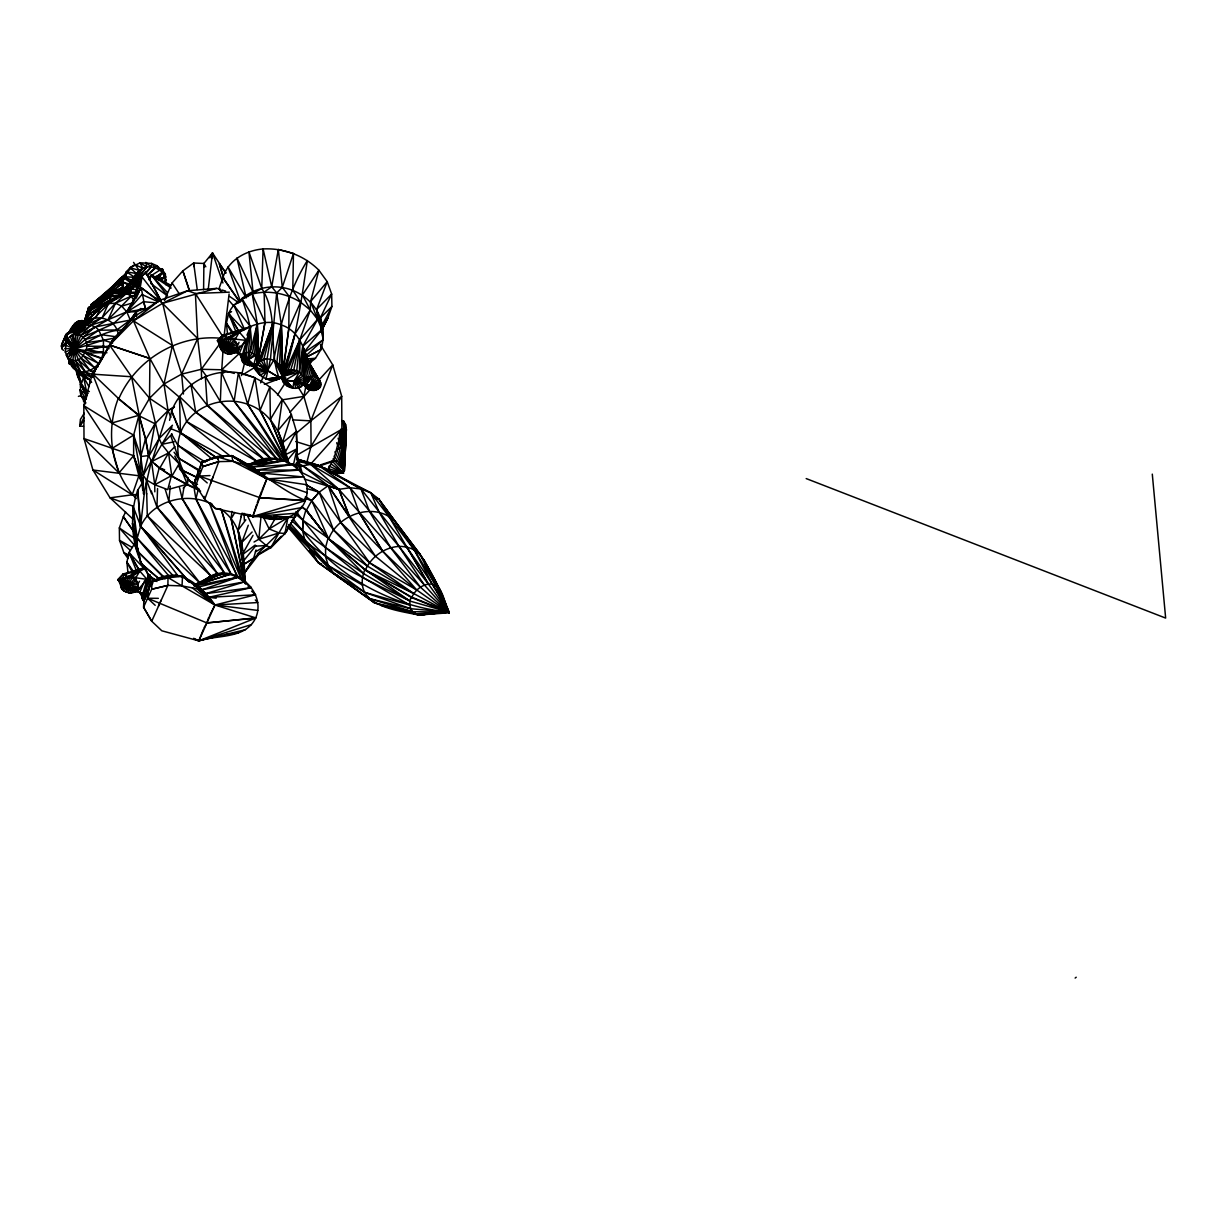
<?xml version="1.0" encoding="UTF-8"?>
<svg xmlns="http://www.w3.org/2000/svg" width="1227" height="1227" viewBox="0 0 1227 1227"><rect width="100%" height="100%" fill="white"/><g stroke="black" fill="none" stroke-linecap="round" stroke-linejoin="round"><path stroke-width="1.5" d="M338.437 547.257L365.324 570.172L411.658 597.61L449.22 612.779L418.821 614.988C394.956 610.172 350.937 605.156 364.879 569.497L328.1 538.116L302.916 520.202L325.692 547.656L302.594 530.678L291.443 520.432M136.473 316.658L136.519 311.612L140.875 308.452M345.17 448.607L344.496 457.916L345.447 424.343L343.453 420.738L344.296 470.938L332.916 459.005M170.921 417.287L168.053 410.631L149.541 398.269L131.58 376.75L92.792 374.174L109.586 345.048L133.436 320.845L149.909 358.514L149.525 398.284L159.142 438.499L161.765 444.343L168.574 452.962L179.096 463.775L187.455 484.88L200.63 491.137M150.783 585.57L150.875 576.506M203.59 289.817L203.897 263.483L212.501 252.931L225.906 273.13M257.762 357.701L257.486 364.434L251.842 366.106L245.277 364.189C256.949 343.989 248.974 318.913 241.934 298.514C279.863 268.13 335.293 301.443 320.937 349.588L306.796 356.919L320.86 349.741L315.492 358.238L308.713 363.805M319.526 388.223L309.02 385.079L307.532 388.606L304.219 383.223L304.863 386.076L309.02 385.079L320.492 386.689C312.149 398.269 291.106 378.56 320.569 386.566C322.272 381.52 317.287 376.996 312.64 376.229L304.281 383.146L285.446 380.079L304.219 383.223C299.955 391.29 287.317 388.959 283.146 381.919L281.336 324.971L276.673 292.931L271.719 286.75L263.084 248.943C245.722 250.446 228.023 260.293 222.854 277.854L239.694 302.057M283.146 381.919L282.133 379.526C295.784 341.52 301.305 300.538 307.348 260.553C288.498 290.891 280.063 325.247 273.836 360.063L282.609 376.689L292.793 388.146L294.066 381.122L299.48 371.965L299.879 339.726L310.293 310.048L310.6 301.551L318.882 270.201C304.327 255.538 283.682 247.839 263.084 248.943L261.75 288.406C279.373 315.554 267.9 348.713 278.989 377.441L299.48 371.965L304.526 378.407L304.909 386.014L312.64 376.229C306.075 357.67 303.314 332.026 281.336 324.971C264.618 317.701 248.13 327.517 233.145 334.143M344.634 449.327L344.296 470.938L334.173 456.045M203.82 267.241L203.897 263.483L193.667 263.007L182.838 270.86L172.087 282.962L164.617 299.848M320.937 349.588L321.045 344.266M321.275 331.842L320.4 317.87L331.658 294.066L327.21 281.658L318.882 270.201L302.44 295.017L310.293 310.048L317.578 319.373L321.934 329.526L303.468 353.008L323.084 339.833L320.4 317.87L331.919 306.459L331.658 294.066L316.735 309.357L317.578 319.373L302.732 346.305L299.48 371.965L285.477 380.063L282.609 376.689L276.934 361.704L281.336 324.971L282.609 376.689L284.863 384.112M61.396 346.474L61.427 345.477L61.841 349.02L63.589 350.339M341.996 420.508L345.447 424.343L344.296 470.938L334.956 451.751M67.516 343.115C67.332 339.296 65.108 332.379 71.166 331.919M256.213 358.667L257.271 323.713L252.241 294.035L253.053 292.21L248.912 251.842L261.75 288.406C250.063 296.152 234.142 299.219 228.544 313.775L238.974 331.796M157.547 488.545L156.964 507.165L210.875 575.954C235.201 563.561 266.888 592.595 255.707 617.871L206.888 622.933L147.623 598.239L147.946 590.54L151.995 581.552C178.482 565.356 199.234 583.485 214.97 605.003L255.707 617.871M252.425 364.71C258.498 378.606 276.873 388.069 285.6 371.152L299.879 339.726L317.578 319.373L310.6 301.551L327.21 281.658L316.735 309.357L321.934 329.526L302.732 346.305L301.781 373.821L294.097 381.106L295.784 388.33M430.416 613.73L448.791 612.089L418.821 614.988L374.787 603.024L318.299 562.687L304.879 540.371L302.594 530.678L302.962 520.248L305.952 509.803L301.459 506.414M297.379 459.113L318.238 465.232L361.014 488.975L370.815 492.809L414.22 549.819L420.079 554.359L395.232 521.444L414.22 549.819L432.318 584.205L448.729 612.074C391.382 606.445 337.272 576.874 302.594 530.678L302.992 520.279L295.968 511.567M229.894 349.419L229.066 343.269L232.609 348.376L229.894 349.419L226.489 347.517L226.857 338.422L222.67 335.324L217.486 340.845L225.016 346.229M287.793 526.874L318.299 562.702L374.787 603.009L412.64 611.706L448.791 612.089L410.002 601.092L364.879 569.497L411.214 596.935C408.729 602.672 409.419 610.586 415.386 613.853L448.791 612.089L441.551 612.074M204.019 627.795L206.888 622.933L255.599 618.117C245.415 639.252 217.516 634.712 198.805 640.847L161.826 630.801L151.719 621.23L167.884 585.402L168.022 576.322L166.059 577.58M257.823 610.433L214.97 605.003L182.056 585.939L182.47 576.261L168.022 576.322L151.995 581.552L143.896 599.512L143.559 607.227L151.719 621.23L143.559 607.227L151.673 589.251L151.995 581.552L164.295 578.07M332.134 461.015L343.453 473.07L329.403 471.214L329.112 466.061L343.453 473.07L343.161 469.818M345.124 454.772L346.351 429.404L345.447 424.343M75.829 331.505L76.519 323.913L78.605 320.983L82.869 320.676L85.031 324.956C79.709 314.986 71.105 326.765 68.773 332.808L69.525 332.977M86.534 393.514L86.212 399.02L80.905 395.539L80.276 383.944L82.991 386.014M187.946 477.487L187.47 484.895L171.826 476.321L168.574 452.962L174.924 446.643M223.621 373.115L221.75 369.756L222.977 351.167M345.431 444.88L346.351 429.404L344.296 470.938L336.934 449.496L342.563 447.119L345.232 451.95M106.933 352.778L103.344 352.563L101.596 358.575L74.602 349.158L75.721 334.035C92.362 316.857 109.97 289.695 137.255 293.759M115.66 337.854L103.451 340.232L74.51 349.082L83.267 336.98L98.789 330.216L103.451 340.232L103.421 352.563L85.092 353.223L86.12 349.787L103.451 352.578L74.602 349.158L75.721 334.051C92.117 322.379 104.096 306.136 120.384 294.511L124.218 294.511M282.977 372.977L295.14 333.729L310.293 310.048L300.584 302.195L292.778 290.17L293.468 253.468L282.302 287.348L276.673 292.931L270.461 359.066L265.952 379.174L282.609 376.689L296.765 370.6L299.48 371.965M92.117 377.195L92.424 373.545L98.666 363.606L97.685 367.134M69.51 364.082L69.816 360.462L69.51 364.097L68.804 360.784L69.51 364.097L69.678 362.088M73.635 365.815L69.832 362.579C76.227 378.744 97.224 371.536 101.212 357.947L74.187 348.483L66.35 355.14L69.233 360.968L65.261 351.996L66.243 341.505M71.396 331.965L67.117 333.253L65.399 335.4L65.077 336.673L66.979 338.606L65.2 344.94L74.648 349.143L78.467 334.143L85.982 325.14L102.301 317.456L115.476 303.253L126.412 293.452L137.424 292.593M109.356 345.937L86.12 349.787C91.059 336.275 71.105 327.272 66.595 342.134L74.571 349.112C89.755 341.413 104.847 329.94 122.485 330.048M170.277 486.137L168.835 501.26L217.501 573.622L196.765 584.267M260.998 516.797L258.82 539.267L254.035 542.027M148.467 590.847L150.093 574.619M247.333 365.278L247.931 359.373L236.765 351.582L239.081 349.419M136.565 289.695L131.09 289.051L130.292 294.388C129.448 289.265 133.544 284.327 138.298 282.839L135.722 285.431L132.01 283.928L128.697 284.664L123.083 289.465L130.231 284.004L142.669 268.115C151.182 264.449 161.565 268.897 165.614 277.041L160.967 280.017M71.872 331.259L74.893 323.407L81.718 320.554L76.718 321.857L71.365 330.799M231.903 511.352L231.121 518.806L244.173 581.368M86.596 395.416L86.212 399.02L79.847 389.787L80.905 395.539L85.583 403.606M123.329 281.428L122.332 287.241L116.197 291.673M165.031 283.238L165.446 279.587L165.783 284.541L165.446 279.587M189.05 581.813L140.522 526.506L144.51 491.828M208.13 290.216L212.501 252.931L222.915 282.992M224.05 336.336L229.081 294.005M201.412 465.508L201.841 462.073L217.302 456.613L231.719 455.662C257.9 468.147 278.299 489.22 305.416 500.447C316.152 469.358 275.4 446.766 250.615 464.281M130.906 577.119L125.123 577.948L122.194 580.616L121.703 582.472L127.301 586.368L121.81 582.196C116.964 591.46 131.688 595.939 137.685 590.325L129.602 587.196M211.78 258.529L212.501 252.931L209.863 257.839M225.108 345.953L217.593 340.539L220.154 346.827L226.566 347.241L228.13 353.928L232.701 353.361C226.826 356.259 216.934 349.726 221.351 343.253L232.701 353.361L237.225 351.367L220.4 344.925L217.593 340.539L222.762 335.048L226.581 335.339M148.498 574.221L143.022 593.162L143.85 596.138L137.133 590.739L146.995 579.389L139.786 571.061L123.114 574.251L117.93 579.773L122.194 580.616L128.099 586.613L121.105 587.748L120.859 583.868L118.053 579.497L123.221 574.006L144.096 567.748M229.449 350.431L226.151 350.293L232.164 349.419L229.449 350.431L226.566 347.241L220.645 348.79L220.4 344.925M280.416 376.566L282.133 379.526L288.805 328.683L289.127 296.367L282.302 287.348L278.33 249.495L293.621 253.544M126.688 272.9L103.866 294.557L91.197 304.633L94.724 305.032L91.197 304.633C106.289 298.391 120.491 288.345 126.734 273.268L123.988 276.704L122.961 282.118L123.605 288.882L119.617 279.112L127.332 272.992M126.197 592.288L127.025 586.199L120.859 583.868M225.737 353.33L226.566 347.241L221.811 350.646L220.154 346.827M282.946 371.075L288.805 328.683L300.584 302.195C286.274 293.376 268.682 289.817 252.241 294.035L265.001 322.394L257.455 364.572L253.728 364.956L242.578 354.235L239.158 353.79L236.688 351.812L239.925 345.953M222.179 338.683L222.67 335.324L250.538 326.689L233.851 305.247L241.596 300.646M216.366 457.778L180.446 432.947L171.581 411.306C181.412 384.603 210.43 368.146 238.391 372.747L234.127 401.275L277.44 459.619L268.79 458.469L248.59 464.205M151.182 586.69L151.995 581.552L168.222 577.687L182.47 576.261L202.302 589.681L214.97 605.003L257.777 602.549L255.293 599.957M183.973 487.318L182.117 498.453L224.342 572.856L195.154 584.573M136.258 298.192L139.817 289.955L142.025 276.934L161.09 301.551M74.893 323.407L68.773 332.808M252.271 364.864L262.854 377.517L267.195 370.784L267.072 358.805L273.207 322.824L257.455 364.572L278.989 377.441L256.044 363.683L251.842 366.106L247.931 359.373L241.274 357.318L239.219 353.575M84.724 323.407L91.718 315.83L88.635 307.578L116.964 289.879L125.737 287.609L131.258 289.127L133.513 287.317M278.33 249.495L271.719 286.75L264.096 292.133L265.001 322.394L256.872 367.088L258.023 372.348L260.247 375.309L267.195 370.784L273.836 360.063L281.52 366.49L283.008 372.103M147.317 594.758L146.335 591.169L149.326 574.742M284.25 533.515L286.673 530.892L284.971 533.592L278.989 532.932L258.82 539.267L269.173 528.944L287.9 517.564L284.955 533.592L270.799 547.702L266.305 545.555L258.82 539.251L246.826 514.374M220.093 338.207C177.685 334.373 135.476 359.879 118.697 398.974L139.311 415.907L155.001 423.744L145.829 439.588L148.85 456.26L155.001 423.744L168.053 410.631L174.464 406.858L168.053 410.646L151.826 461.49L168.574 452.962L159.663 468.331L171.811 476.337M143.743 493.929L151.442 460.861L148.467 455.616L143.237 475.324L143.39 493.821M284.465 517.794L295.278 517.073L298.023 510.294M76.902 329.925L78.252 323.698L80.43 320.845L83.835 321.505L82.086 321.459L72.868 327.394M306.075 385.263L303.867 396.398L310.86 420.892L311.075 446.337L306.397 463.944M309.756 366.735L311.229 359.312M345.416 439.005L346.106 435.57L344.296 470.938L338.115 444.251M220.369 289.081L216.581 288.391L187.593 290.738L162.7 303.268L133.421 320.86L134.341 316.612L113.697 338.422L109.586 345.048L131.58 376.75L139.326 415.892L145.323 437.794M131.09 289.051L130.415 292.164L110.737 296.597L88.789 309.097L83.881 323.161M258.284 362.287L257.271 323.713L241.934 298.514L244.817 298.1M123.129 574.435L123.375 579.067L126.933 586.445L134.924 591.199L136.703 587.718L139.939 588.27L134.771 587.626M222.624 335.661L221.98 338.345M199.449 489.588C181.581 477.242 173.038 453.177 180.584 432.579L171.719 410.907L169.556 420.309M129.126 552.487L126.872 562.211L127.945 572.518M144.004 601.69L141.933 598.147L142.133 594.512M231.566 311.612L228.621 313.529L226.412 323.253L227.486 333.56M245.277 364.189C239.648 362.011 243.728 355.355 239.004 353.085L241.765 355.339M241.443 515.478L238.13 530.033L241.888 559.819M76.135 326.198L77.577 326.489L79.786 324.143L84.586 322.962L90.445 313.161L109.939 300.032L110.737 296.597L114.356 291.366L133.145 288.038L129.356 288.406M68.697 333.1L70.092 331.321L72.592 331.413L67.608 333.13M65.66 345.002L64.095 345.661L62.347 343.315L65.077 336.673L61.657 344.48L61.917 348.253M198.191 489.711L195.906 498.96L230.921 573.745L245.415 581.629L205.569 593.669L197.24 588.745L214.97 605.003L255.569 594.788L251.581 591.138M148.82 574.405L144.464 591.951L142.056 594.696M152.47 583.914L153.789 578.592M241.443 375.585L244.633 362.732M241.612 355.769L244.035 353.023L250.277 352.072L257.271 323.713L258.544 359.848M132.639 304.388L138.927 279.541L145.737 272.287L161.151 300.968M258.023 372.348L267.195 370.784L258.882 362.272L263.866 359.281L273.207 322.824L258.882 362.272L257.455 364.572L256.014 363.821M73.375 328.1L76.243 330.078L77.178 326.397L73.375 328.1L68.712 333.575L73.375 328.1L77.178 326.397L74.586 332.195M141.657 480.708L138.881 475.754L92.93 470.018L84.003 438.56L83.819 405.662L92.408 373.56L118.313 398.346C105.169 431.751 111.197 472.426 136.243 498.607M257.21 502.947L261.382 491.766M295.278 517.073L296.658 511.889M297.363 513.791L298.314 510.217M118.313 398.33L138.942 415.263L133.651 435.064L133.62 455.708L138.881 475.769M85.399 402.579L83.819 405.662L111.764 423.024L138.942 415.278L145.446 438.975L140.768 456.521L140.906 474.573L142.792 490.401M230.507 338.177L224.694 339.02L221.75 341.689L221.259 343.545L227.716 347.686M253.728 364.956L256.336 355.247L250.277 352.072M285.124 461.429L247.67 404.281L238.391 372.747L254.909 377.671L247.67 404.281L282.363 460.554M287.149 385.968L282.578 376.704L295.14 333.729M241.167 516.674L242.148 513.085M103.927 300.538L103.359 295.017L125.123 274.833M165.062 578.883L137.225 550.938L137.163 538.254L140.676 526.168L137.807 490.094C127.792 517.932 131.703 559.221 153.912 580.432M199.817 469.051L201.841 462.073L217.302 456.613L231.719 455.662L252.578 466.95L292.962 464.45L289.756 463.683M243.483 564.435L253.437 558.883L256.06 549.957M133.145 288.038L116.964 289.879L88.635 307.578L84.586 321.259L89.157 307.931L116.964 289.879C130.599 290.247 132.838 273.79 142.669 268.115L140.123 262.839L130.062 267.67L126.412 271.796L123.988 276.704L132.608 280.753M91.642 382.379L89.402 379.388L83.635 377.118L78.697 372.824L77.669 376.214L86.289 395.968L77.684 376.198L74.924 366.873L78.697 372.839L72.7 367.088L68.052 357.717L74.218 348.514L83.053 355.646L94.556 367.655L80.89 358.1L74.264 348.545L66.227 341.505L70.844 344.281M220.967 339.358L217.486 340.845L221.75 341.689L226.489 347.517L229.25 338.422L246.55 340.462L238.145 349.174L229.342 347.916M84.433 321.229L88.635 307.578L90.031 309.005M83.911 322.992L88.635 307.578M284.342 452.057L282.409 442.901L291.382 414.557C281.535 393.146 261.688 376.996 238.391 372.747M230.553 347.655L236.09 349.097L239.05 342.302M252.409 365.186L257.149 369.91L267.195 370.784L261.075 360.462L273.207 322.824M134.264 300.6L142.025 276.934L138.927 279.541M136.672 587.825L132.853 587.073M265.139 474.251L259.725 472.886L231.719 455.662L217.792 457.119L201.841 462.073L194.786 480.984L195.768 485.493L204.694 499.343L215.323 508.515L252.777 516.536L256.658 504.634M70.123 332.333L71.964 328.054L71.028 330.861L70.353 330.477M84.678 321.321L89.157 307.931L97.24 303.038M206.888 622.933L208.805 617.181M83.988 322.916L88.789 309.097L112.24 293.636L130.967 290.278L135.369 284.158L138.712 285.661M143.191 484.052L138.881 475.754L132.255 494.803L110.047 497.84L92.945 470.002L132.255 494.803L135.998 494.588M321.152 331.505L327.946 317.87L331.919 306.459L321.367 326.52L323.084 339.833L306.275 355.462M311.014 382.287L314.879 376.873L302.732 346.305L306.397 377.18L304.281 383.146L303.667 368.407M212.931 477.119L210.492 483.653M221.366 291.811L218.881 288.974L222.946 277.593L239.74 301.873M150.093 278.452L151.335 275.001L170.63 285.139M123.482 279.925L125.047 275.707L123.988 276.704L134.786 277.348L132.547 280.247M195.768 485.493L202.823 466.582L201.841 462.073L207.486 460.984M217.302 456.613L218.774 461.628L204.694 499.343L204.05 496.352M242.026 513.638L252.777 516.536L266.857 478.806L303.913 476.996L259.725 472.886L247.67 465.539L256.259 470.048L299.265 470.079L296.121 468.975M150.001 278.56L151.335 275.001L171.182 288.069M248.283 525.248L241.826 542.411L241.903 549.65M138.007 287.701L132.899 286.29L131.887 288.866L114.356 291.366L88.543 308.1M193.605 638.822L198.805 640.847L203.36 629.42M311.213 379.741L312.64 376.229L306.397 377.18M66.979 338.606L64.095 345.661L62.025 347.302M66.304 343.437L67.592 340.308L69.816 343.223M314.281 386.643L315.017 384.895M244.142 341.934L239.158 353.79L247.885 359.557L256.336 355.247L258.437 358.79M246.98 335.155L250.538 326.689L227.869 337.716M144.633 580.739L139.602 592.718L143.022 593.162L146.811 596.966M262.057 490.156L266.857 478.806L252.593 466.966M84.126 322.916L89.448 310.876L110.737 296.597L119.586 295.6M135.338 276.075L139.111 270.369L133.544 262.379M161.212 600.034L158.406 606.23M260.615 382.855L262.885 377.625M83.957 323.361L89.448 310.876L109.939 300.032L116.718 298.161M103.129 297.195L121.151 284.511L125.047 275.707L120.261 282.149L103.129 297.195L91.197 304.633L94.755 304.633M207.225 482.932L199.295 476.045L198.314 471.536L199.326 470.785L194.786 480.984L197.24 478.438M78.467 334.143L90.675 325.247L108.053 319.741L115.476 303.253L131.32 296.121L135.093 295.477L131.32 296.136L108.053 319.756L81.043 335.124L74.602 349.143L68.267 339.081L74.586 349.082L84.985 339.572L98.789 330.216M234.296 373.453L221.75 369.772L201.351 369.281L181.642 374.143L197.67 338.529L195.4 293.468L187.593 290.738L159.541 300.354L134.326 316.627M193.682 638.301L198.805 640.847L214.97 605.003L203.667 595.003M124.004 295.232L120.369 294.526L101.135 306.811L70.43 336.627L74.571 349.097L64.862 348.529M125.568 511.935L123.298 516.782L134.878 533.423M139.694 592.488L141.734 596.276L144.909 597.258M320.707 332.256L327.839 318.069L320.968 330.845M132.899 286.29L130.967 290.278L114.356 291.366M74.341 332.088L77.178 326.397L73.298 328.253L68.574 333.836L70.522 330.692L77.178 326.397L73.39 331.627M83.85 417.84L79.709 426.045L83.467 426.321M209.572 615.663L214.97 605.003L192.179 587.81M285.017 452.625L296.397 431.413L291.382 414.557L278.023 430.462L284.419 451.873M223.421 456.613L180.446 432.947C190.262 406.812 222.164 394.956 247.67 404.281C271.535 412.042 282.731 435.999 286.949 458.99M83.068 355.631L84.755 352.594L98.329 363.299L83.053 355.646C80 360.753 72.148 362.747 68.052 357.717L74.571 349.097L72.991 334.894C81.764 325.278 91.258 316.397 101.043 308.023M411.674 597.595C414.68 590.785 420.953 585.264 428.438 584.129C443.745 582.656 443.56 603.546 449.235 612.764L449.097 612.702M258.36 515.907C275.001 523.3 298.33 519.297 305.324 500.693L259.817 497.671L199.295 476.045L209.97 475.585M407.18 537.871L424.205 560.448L438.499 587.488L449.22 612.779L416.827 590.049L369.511 562.702L319.189 492.18L306.06 484.757L319.189 492.18L333.545 529.987L369.511 562.718L413.836 593.607L365.324 570.156C371.137 556.92 384.465 547.303 399.005 546.398C406.781 546.276 414.496 548.806 420.079 554.343C432.011 572.595 441.889 592.227 449.22 612.779L413.652 593.515L367.548 566.199L333.545 529.987L311.735 500.631L306.321 510.417L322.686 531.337L306.321 510.432L301.827 507.073M139.495 581.245L137.715 584.435L138.59 588.101L133.053 587.319L130.338 588.346L129.51 582.196L133.053 587.319M136.534 588.024L137.47 586.337M253.038 535.34L241.949 555.079L255.201 545.033M151.627 493.745L146.396 479.895L143.237 475.324L151.442 460.861C164.985 473.607 181.995 481.766 198.605 489.742M99.034 364.235L113.697 338.422L92.792 374.174L96.35 368.514M133.896 286.75L135.369 284.158M327.302 470.447L332.9 460.738L320.324 464.941M148.651 279.664L151.335 275.001L167.317 292.517M197.348 476.551L194.786 480.984L196.995 478.024M139.326 415.892L149.525 398.284L163.973 384.02L181.642 374.128L191.826 385.125M148.85 456.245L159.142 438.499L172.47 425.232M151.826 461.49L171.949 427.042M171.826 476.321L179.096 463.775M287.9 517.564L278.989 532.917L269.173 528.944L275.554 517.963M296.995 513.177L284.971 533.592L296.995 513.177L294.909 516.46M234.817 512.457L231.121 518.806L245.063 583.469M217.486 340.845L231.382 338.269L227.562 337.624L239.342 332.134L235.354 338.928L226.489 347.517L222.946 340.094L222.67 335.324L239.342 332.134L246.55 340.462M122.194 580.616L125.123 577.948L126.933 586.445L135.798 577.856L139.786 571.061L128.007 576.567L131.826 577.196L117.93 579.773L125.461 585.156M223.559 352.21L231.642 339.02L235.032 338.253M124.019 591.153L132.087 577.948L135.445 577.181M243.406 564.604L258.406 554.972L244.618 572.81L250.446 563.193M139.817 289.955L141.197 287.701L159.203 300.814M84.218 413.284L80.43 419.373L79.709 426.045L84.111 420.447M139.418 570.724L128.988 552.702L134.295 544.174L136.979 541.935M142.501 482.64L137.593 490.432L140.522 526.506L200.645 583.822L147.301 515.785L146.703 493.438M147.9 593.178L143.896 599.512L149.265 589.037L147.946 590.54M237.44 347.548L234.464 352.256L229.725 349.25M140.568 526.536L140.522 526.506C152.562 500.263 187.685 491.214 212.363 504.466M135.921 589.635L137.899 586.506M244.618 572.81L253.345 559.113M277.532 394.971L285.569 382.395M130.231 284.004L139.111 270.369L130.062 267.67L134.801 264.603L142.669 268.115L132.01 283.928L127.516 287.532M71.289 328.821L78.605 320.983L82.869 320.676M128.697 284.664L136.427 273.529L130.062 267.67L130.89 269.188M124.034 288.805L127.577 285.86L136.427 273.529L126.412 271.796L129.402 270.063M126.534 273.483L120.261 282.149L91.197 304.633L94.801 304.526M220.63 342.609L201.351 369.281L201.581 378.852M295.155 466.766L297.348 463.76L293.238 465.585M234.388 351.075L236.397 348.33M136.857 587.288L134.847 590.018L138.252 591.199M74.402 332.578C79.648 324.48 92.408 322.134 98.773 330.232L116.78 329.956L130.277 320.048L136.519 311.612L143.283 308.821M133.896 300.784L131.32 296.121L126.412 293.452L108.451 303.514L102.286 317.471L90.675 325.262L81.043 335.14L95.031 327.011L130.277 320.048L136.504 311.627L126.35 312.133L141.197 287.701L158.682 301.09M157.317 279.403L162.654 272.195L162.347 268.897L159.004 269.434M90.829 317.226L94.05 312.931L104.586 305.554M245.875 519.788L238.13 530.033L245.615 583.485M221.75 341.689L224.694 339.02L226.489 347.517L236.765 343.545L238.145 349.174L236.75 344.051M321.367 326.52L327.946 317.87M166.489 297.379L164.357 300.201L166.55 297.471M74.51 326.505L80.43 320.845M74.187 329.081L70.568 331.259L77.178 326.397L71.764 332.195L74.786 329.419M320.385 331.873L322.624 329.005M156.964 279.495L162.654 272.195L165.921 280.323L164.939 275.646M71.611 330.63L73.651 328.038L77.178 326.397L75.368 328.376L76.105 328.637M312.64 376.229L304.971 385.968L314.679 385.723L304.894 386.122L307.532 388.606L304.219 384.174M83.068 329.357L84.571 327.471L81.626 328.959L84.586 327.456L81.918 330.799L84.586 327.456M241.98 562.886L255.845 545.662M278.728 378.882L282.578 376.704L288.038 370.094L299.879 339.726L296.765 370.6L290.845 369.634L285.6 371.152M139.326 281.213L135.752 285.508L138.605 283.008M145.292 274.035L151.258 266.873L151.611 263.422L140.123 262.839L146.811 266.919L133.912 284.449L129.418 288.054L134.709 286.014M287.609 460.033L297.057 448.745L296.397 431.413L282.409 442.901M129.065 309.112L126.764 311.842L121.718 306.106L115.476 303.253L108.451 303.514L101.135 306.811L96.105 317.302L81.289 326.658L72.976 334.91L74.556 349.005M127.577 285.86L134.786 277.348L126.412 271.796L127.577 272.041L103.114 295.906M118.973 472.947L133.62 455.692L83.988 438.576L118.973 472.947L111.994 448.453L83.819 405.662M132.01 283.928L146.811 266.919L145.86 262.425L151.258 266.873L133.912 284.449L137.577 283.59M168.053 410.646L163.973 384.02L149.924 358.499L109.586 345.048L134.341 316.612M111.289 301.888L113.636 299.204L103.835 306.06L110.767 300.646M367.548 566.199L328.545 538.806L311.719 500.647L319.189 492.196L328.192 485.662L338.851 489.328L350.109 487.763L361.014 488.959C392.364 528.822 425.048 567.932 449.22 612.779L448.33 611.951M290.001 412.195L310.155 389.542M304.557 498.193L311.719 500.647L319.189 492.18L306.842 488.576M66.657 333.683L65.936 334.496L66.964 335.308M124.203 288.268L122.853 289.787L116.964 289.879L114.372 291.336M310.753 464.036L341.873 429.235L341.704 396.336L332.747 364.894L320.4 344.802M71.043 331.704L77.178 326.397M318.928 379.971L332.747 364.894L310.86 420.892L296.259 433.254M257.486 364.434L251.842 366.106L257.486 364.434L254.925 367.21L260.247 375.309M73.62 331.735L75.491 329.756M279.357 538.653L270.799 547.702L278.989 532.917L257.271 554.098M160.86 280.201L164.863 276.106L162.347 268.897L164.602 274.096M183.237 488.223L187.102 484.266L169.51 489.128M156.013 278.958L162.654 272.195L155.231 277.685M252.133 531.981L241.826 542.411L242.179 550.003M127.194 272.885L103.237 295.462M172.071 434.082L161.765 444.343L174.188 441.781M276.029 541.536L281.366 536.23M284.02 533.592L286.689 530.923M79.218 322.364L80.476 321.137L76.718 321.857M103.053 306.213L104.755 304.817L103.252 306.152M116.565 282.854L105.921 293.284L119.893 278.652L126.258 274.633M73.405 328.468L70.568 331.259L73.712 328.759M76.81 330.446C86.642 312.548 115.307 313.437 118.544 335.4M62.347 343.315L65.169 337.962L65.66 339.173M70.936 330.584L74.678 328.176M236.688 351.812L239.02 349.618M137.133 590.739L139.464 588.561M141.734 596.276L143.927 595.954L137.225 590.54L139.541 588.362M194.157 586.077L230.921 573.745L182.117 498.453L179.464 487.38M221.75 369.772L239.572 353.269M70.399 330.922L73.298 328.253M103.298 295.232L119.74 280.308L91.197 304.633L94.678 304.357L91.197 304.633L103.099 295.707M228.13 353.928L229.771 352.456M232.424 350.048L235.093 347.655M132.884 589.006L135.553 586.598M310.385 383.821L316.934 377.962L306.167 357.993L308.084 361.367M138.728 282.977L135.906 285.477L139.08 283.437M147.194 275.477L156.995 265.738L165.308 273.744L165.614 277.041L162.347 278.606M130.277 320.063L126.78 311.827L112.991 324.02L98.773 330.232M147.133 275.492L155.66 267.977L151.611 263.422L156.995 265.738L159.725 270.17L161.657 269.265L163.114 273.268L165.308 273.744M204.173 580.739L210.875 575.954L147.301 515.785M275.922 380.033L282.578 376.704L290.845 369.634L299.879 339.726L293.82 369.802L281.873 377.088M83.267 336.996L95.046 326.995M66.335 355.155L74.218 348.514L78.329 359.833L85.491 372.195L92.7 377.456M247.609 296.765L253.053 292.21L236.918 257.977L245.829 296.09M159.832 274.495L162.654 272.195L157.746 278.882L165.614 277.041L158.82 280.032M257.317 363.821L253.974 365.799M253.437 558.883L258.514 554.742M123.574 290.185L125.814 288.376M102.823 306.167C104.065 304.526 93.881 313.146 101.32 307.655M133.421 320.86L159.541 300.339L197.67 338.545L201.351 369.281L206.703 376.597M206.489 579.328L210.875 575.954L204.924 579.696M1075.143 978.057L1076.217 977.229M230.952 338.192L239.342 332.134M126.596 574.512L123.114 574.251L129.694 577.365L131.396 577.119L139.786 571.061M198.314 471.536L199.311 470.815M129.909 589.389L126.611 589.236L132.623 588.362L129.909 589.389L127.025 586.199L122.271 589.589L118.344 579.604M107.593 303.437L113.62 299.219M89.908 319.296L84.142 323.284L86.473 322.087M198.989 583.899L206.519 578.699L217.501 573.622L156.964 507.165L151.289 491.03M122.102 277.915L125.169 275.86M99.126 299.327L91.197 304.633L97.93 303.514M256.504 555.724L270.492 546.521M148.605 277.317L159.725 270.17M226.489 347.517L235.584 341.689L236.765 343.545L233.82 340.14L222.67 335.324L226.151 335.584M130.768 585.724L137.715 584.435L137.209 582.472L136.028 580.616L126.933 586.445L127.301 577.365L123.114 574.251M296.857 455.156L341.873 429.235L333.269 461.352L318.897 466.183M111.979 448.468L133.651 435.064L140.768 456.521L143.237 475.34L140.906 474.573L133.62 455.692L142.792 482.84M156.151 302.839L143.467 301.704L126.734 312.011L141.197 287.701L145.461 309.741M243.053 374.603L255.891 366.674M103.405 298.774L122.332 287.241M88.513 307.977L112.24 293.636L137.363 291.949M102.086 300.109L105.323 298.161M110.169 295.216L113.39 293.268M137.393 542.334L134.295 544.174L139.617 556.245M310.676 384.051L318.667 379.388L306.321 357.947L319.986 381.091L309.081 384.987L320.968 384.803L309.925 364.726M255.369 551.874L266.305 545.555L255.262 546.153M256.566 555.938L270.799 547.687M71.181 332.962L69.556 331.643M258.007 462.18C263.682 458.484 270.983 458.315 277.44 459.619L277.195 458.438L247.563 464.512M95.783 302.057L91.197 304.633L94.724 303.621M197.087 584.42L213.713 575.294L224.342 572.856L168.835 501.26L165.139 488.99M261.075 360.462L267.072 358.805L273.836 360.063M284.802 455.079L297.057 448.745L297.455 463.499L293.314 465.355L297.057 448.745L297.133 458.07M74.755 324.787L79.786 324.143L82.01 326.857M193.958 584.926L213.713 575.294L230.921 573.745M90.445 313.161L101.81 307.655M123.39 579.021L144.587 568.73M259.771 461.705L264.25 459.558L207.256 405.324L190.967 384.603L195.737 412.103L257.854 462.042L264.25 459.558L195.737 412.103L179.464 396.52L179.556 400.171M236.765 351.582L231.627 352.18M252.302 464.558L260.814 460.57L270.922 458.729L220.339 401.612L205.292 376.336L207.256 405.324L270.922 458.729L268.79 458.469L251.182 464.45M94.05 312.931L96.918 311.627M154.617 277.072L163.114 273.268M94.464 303.176L91.197 304.633L96.657 302.885M299.679 467.165L302.778 465.769L338.836 489.343L449.22 612.779L437.548 587.457M117.93 579.773L123.498 577.396M132.087 573.715L144.111 568.561M236.09 349.097L239.311 347.716M146.335 591.169L144.464 591.951L146.35 595.141M108.053 319.756L126.78 311.827M196.029 584.635L221.765 573.868L230.109 574.497L238.176 577.15L202.302 589.681L182.056 585.939L167.884 585.386L151.673 589.251L167.884 585.402M94.525 303.284L91.197 304.633L94.663 303.498M129.418 288.054L134.172 286.152M245.538 629.681L198.805 640.847L255.599 618.117M307.011 361.612L315.492 358.238L307.072 358.974M65.261 351.996L74.187 348.529L75.583 360.677L80.798 372.072L89.387 379.404L90.169 382.809M424.373 585.156L399.005 546.398L379.189 512.334L370.815 492.809L378.821 499.082L395.217 521.46C375.002 501.276 338.115 514.021 328.683 538.914M272.716 380.493L282.578 376.704L285.891 377.947M264.357 384.358L281.857 377.809M67.531 333.1L73.037 331.75M221.381 457.334L224.802 456.168M78.421 396.398L80.921 395.6L84.939 400.876M218.789 461.628L202.823 466.582L218.774 461.628L232.961 461.321L252.578 466.95L285.431 460.478L280.646 459.956M198.805 640.847L251.428 624.604M243.79 513.668L252.777 516.536L305.324 500.693M195.323 585.049L230.109 574.497M145.492 599.175L142.7 599.988L142.225 595.064M121.718 306.121L133.145 302.778M84.97 339.588L101.657 334.741L115.645 336.689M158.697 279.004L165.614 277.041M167.67 577.135L177.532 575.11L168.022 576.322M269.311 380.201L282.578 376.704L292.793 388.146M194.326 489.558L195.906 498.96L238.176 577.15L198.406 587.089L195.584 586.414M422.702 615.049L419.067 614.083L422.686 615.064L426.751 614.037M216.581 288.391L162.7 303.268L172.455 345.477L181.642 374.143M280.937 377.088L282.578 376.704L289.863 387.349M197.24 588.745L208.651 597.35L251.351 587.641L242.977 581.138M250.216 464.42L277.195 458.438M195.998 585.708L238.176 577.15M86.135 349.772L104.05 346.29L109.065 348.698M231.872 346.505L237.271 345.508M202.302 589.681L245.415 581.629L242.869 580.586M218.038 457.134L226.52 455.585M247.501 514.665L252.777 516.536L301.535 507.61M309.081 384.987L320.768 382.931L306.198 357.732M282.44 399.833L303.867 396.382L298.176 387.026M109.939 300.032L115.568 299.158M256.259 470.048L292.962 464.45M265.952 379.174L282.578 376.704L279.557 363.898L281.336 324.971L281.52 366.49L282.609 376.689M263.866 359.281L267.072 358.805M86.059 342.732L103.451 340.216L112.608 342.993M241.274 357.318L243.467 357.011M248.345 465.324L285.431 460.478L247.639 464.834M201.228 590.402L205.569 593.669L251.351 587.641L248.145 586.353M120.583 289.081L122.853 289.787L119.863 289.357L125.399 288.774M119.863 289.357L125.553 288.79M167.286 576.291L172.532 575.816M247.9 514.588L252.777 516.536L295.922 513.269M335.017 473.699L343.453 473.07L331.275 464.051M259.725 472.886L299.265 470.079M333.33 473.668L343.453 473.07L328.989 468.883M234.556 633.255L238.314 633.04L226.918 634.16M205.569 593.669L208.651 597.35L255.569 594.788M121.151 284.511L122.991 284.419L123.605 288.882M229.311 292.164L195.4 293.483L222.823 336.581M137.439 544.113L134.295 544.174L136.519 547.027M86.457 346.213L104.05 346.29M335.247 473.024L343.453 473.07L330.293 472.886M158.344 598.347L147.623 598.239L155.185 605.325M247.609 514.45L252.777 516.536L288.882 517.257L274.127 515.923M145.077 598.224L141.933 598.147L141.811 594.926M104.586 294.587L120.568 278.943M292.747 419.879L310.86 420.876L341.704 396.336L311.075 446.337L295.768 441.551M120.599 585.816L127.056 586.322M259.817 497.671L305.416 500.447M220.615 508.898L215.323 508.515L210.676 503.055M231.673 352.624L239.296 353.269M134.034 591.736L139.755 592.227M386.796 606.138L381.965 605.739L415.386 613.837M287.916 526.598L333.437 573.04L368.913 598.469L410.738 608.73L448.791 612.089L411.214 596.935M284.081 517.165L287.916 517.549M208.651 597.35L216.197 598.163M236.013 348.897L239.418 349.327L232.47 347.901M131.396 577.119L146.995 579.389M299.296 465.278L302.778 465.769L328.192 485.677L375.416 556.23L416.812 590.064L382.64 551.122L349.434 516.444L338.851 489.328L310.692 464.42L296.934 459.665M306.581 484.711L266.857 478.806L232.961 461.321L217.792 457.119L217.823 458.913M95.399 371.536L90.184 370.692L78.344 359.818M260.952 516L280.891 519.312L262.624 515.846M302.962 520.263L295.615 514.098M297.946 461.597L318.238 465.232L370.799 492.825L358.974 487.042M375.186 498.208L378.821 499.082L404.895 534.88M258.698 515.769L272.486 519.297L259.879 516.046M406.352 610.724L400.907 609.282L406.336 610.739M409.971 611.706L415.432 613.147M375.201 498.131L378.821 499.082L428.438 584.129L449.22 612.779L420.416 587.181L382.64 551.122L359.204 512.671L350.109 487.763L318.238 465.232L297.072 459.358M310.17 464.159L324.894 468.177L361.014 488.975L369.358 511.276L390.677 547.779L420.416 587.181M304.434 479.097L338.851 489.328L349.434 516.444L328.192 485.677L301.673 472.502M222.026 290.017L225.676 291.09M395.401 608.04L418.821 614.972M368.913 598.469L412.64 611.706M123.406 287.655L122.961 282.118L129.893 284.25M333.79 460.585L336.704 461.475M297.609 459.358L324.894 468.177L328.882 471.858M260.753 516.061L264.25 517.211L261.244 515.601M92.424 373.575L111.764 423.008L133.636 435.079L140.906 474.573L143.237 475.324M92.731 374.572L85.491 372.195L75.599 360.661M109.586 345.032L149.924 358.499M338.836 489.343L328.207 485.677L340.677 522.365L375.416 556.23M307.087 492.702L266.857 478.806L242.762 464.128M132.577 280.937L123.774 277.869L130.844 282.854M180.446 432.947L179.464 396.52L186.596 421.536L230.185 455.999M410.738 608.73L364.787 592.396L333.437 573.024L328.315 565.601L290.4 523.423M171.028 428.76L180.63 432.594L216.427 457.579M195.676 483.714L187.21 479.834M236.075 347.609L239.434 348.897M197.501 484.435L190.43 481.72L179.479 468.852M806.185 478.576L1165.65 618.086L1152.291 474.128M164.648 469.772L159.28 467.717L154.755 484.772L154.817 491.828M128.988 552.702L144.449 568.745M321.566 563.96L318.299 562.702L309.48 550.693M164.924 283.33L170.185 285.492M140.737 526.184L132.961 506.122L110.047 497.84L132.807 518.944M375.401 497.61L378.821 499.082L375.477 497.272M260.814 515.739L264.25 517.211M158.314 301.857L141.964 294.526L126.734 312.011L145.614 308.759L143.467 301.704M78.697 372.824L81.181 384.434L86.227 390.171L89.356 391.566M130.231 555.616L123.881 552.717L119.51 540.309L119.341 527.932L123.406 516.536L133.896 531.72M302.962 385.247L294.066 381.122L303.498 376.014L302.732 346.305L310.385 376.06L304.281 383.146L308.253 376.382L302.732 346.305L302.931 351.904M196.703 477.119L182.869 470.631L178.805 466.812M298.238 463.591L302.778 465.785L310.692 464.42L350.109 487.779L399.005 546.414L428.438 584.144L407.027 547.104M309.587 389.68L309.02 385.079L318.069 389.419M196.305 477.272L182.869 470.631L174.771 456.122M409.925 601.031L363.729 573.684L325.538 547.533L328.1 538.116L363.729 573.669M410.002 601.092C367.272 579.834 322.793 560.141 288.299 526.214M90.66 377.057L80.813 372.057L72.853 360.585L70.276 359.588L74.233 348.499L72.838 360.6L76.442 370.339L83.635 377.118L88.942 386.643M134.264 579.067L129.694 577.365L126.933 586.445L137.209 582.472L134.264 579.067L136.028 580.616M122.961 282.118L128.896 285.4M132.393 547.533L119.51 540.309L130.43 550.509M186.596 421.536L257.854 462.042M362.671 585.202L328.315 565.601L288.1 527.181M200.17 470.539L178.544 458.162L174.065 452.242M235.477 350.109L238.329 351.781M155.814 299.281L159.004 301.136M94.525 373.269L90.184 370.677L80.89 358.1M168.222 577.687L182.056 585.939M84.586 322.962L82.086 321.459L79.786 324.143L78.789 327.364L79.678 328.759M171.489 433.929L177.762 445.186L205.384 462.058M199.725 471.26L178.544 458.162L171.028 436.521M133.436 320.845L172.455 345.477L163.973 384.036L179.771 397.533M249.741 514.619L252.777 516.536M311.673 500.601L305.446 496.552M232.961 461.321L231.719 455.662L241.305 461.965M258.882 473.545L266.857 478.806L247.67 465.539M79.847 389.787L86.703 394.434M231.719 455.662L240.86 461.904M218.881 288.974L221.949 291.106M229.602 296.413L238.79 302.778M136.059 539.527L119.341 527.932L134.234 544.957M311.811 390.339L309.02 385.079L316.213 390.201M118.053 579.497L125.568 584.911M77.577 326.489L78.789 327.364L83.436 322.762L84.402 324.695M145.952 569.251L147.792 574.589L155.384 580.11M85.767 402.655L83.359 400.861L85.215 403.131M150.798 283.483L167.562 295.983L151.335 275.001M193.084 484.987L199.203 489.558M196.903 587.15L182.47 576.261L189.786 582.396M177.762 445.186L201.703 463.346M147.792 574.589L156.949 581.521M333.437 573.024L340.661 578.669L336.888 575.034M128.406 556.26L123.881 552.717L128.007 558.469M241.581 580.049L236.811 576.199L209.265 502.717L241.581 580.049L221.274 509.481C245.538 526.168 243.253 558.04 245.431 583.868M301.029 386.827L294.066 381.122L304.526 378.407L302.732 346.305L303.1 349.664M142.225 594.62L139.479 592.028L142.225 594.282M367.763 597.212L374.787 603.024M180.584 432.579L212.44 459.358M159.587 579.282L140.844 563.331L137.409 547.012M330.094 540.11L335.738 544.911M159.449 579.221L140.844 563.331L137.761 548.331M154.433 463.775L159.663 468.331M233.82 340.14L235.584 341.689M239.004 353.085L241.658 355.431M139.479 592.028L142.117 594.389M253.759 364.802L247.931 359.373L241.474 359.189L241.351 355.968M288.606 524.543L304.863 540.386M164.663 577.687L137.225 550.938L132.961 506.122L137.163 538.254L170.384 577.748M129.571 588.73L133.16 592.319L128.59 592.886L127.439 587.963M157.041 297.793L160.921 301.704M277.44 459.619L220.339 401.612L221.474 372.287L234.127 401.275L282.149 460.677M228.544 313.775L243.989 329.787M137.163 538.254L173.59 576.077M309.02 385.079L314.081 390.508M421.72 557.733L424.205 560.448L440.386 590.463L441.275 594.098M258.606 371.198L254.925 367.21L267.195 370.784L263.483 359.143M65.399 335.4L66.764 336.904M446.904 610.126L449.22 612.779L420.079 554.343L438.499 587.488M228.805 300.324L233.774 305.998M189.096 581.721L140.676 526.168L178.452 576.46M69.832 362.579L78.697 372.839M293.023 518.898L302.594 530.693M236.259 332.502L228.621 313.529L230.921 316.443M136.795 571.644L129.08 552.472L131.381 555.402M420.079 554.359L395.232 521.444M303.713 383.606L305.784 387.165L302.64 382.717M395.217 521.46L384.526 507.303L385.523 510.539M233.958 333.805L226.412 323.253L231.934 333.115M133.344 571.261L126.872 562.211L132.393 572.073M225.783 272.747L219.418 263.79L223.59 278.345M80.767 380.631L77.684 376.198L76.534 369.434M298.59 387.885L294.066 381.122L304.787 380.845L302.732 346.305L303.422 362.885M157.961 296.535L160.016 299.603M172.087 282.962L179.249 293.79M432.364 577.396L440.386 590.463M80.276 383.944L83.957 389.941M359.22 512.656L382.64 551.122M61.657 344.48L62.853 346.443M414.22 549.803L435.738 585.356M226.566 347.241L230.523 353.943M128.083 587.978L130.982 592.902M246.259 297.9L228.007 266.873L240.538 301.612M203.897 263.483L205.814 266.796M86.488 395.815L81.197 384.419L83.635 377.103L89.402 379.388L76.442 370.324L70.276 359.588L72.684 367.103L83.635 377.118L86.227 390.171L88.145 393.468M228.621 313.529L239.035 331.581M129.08 552.472L139.495 570.54M444.711 604.604L449.235 612.764M296.474 462.656L302.425 473.76L296.842 454.174M145.737 272.287L161.335 301.382M286.505 461.26L260.032 410.478L254.909 377.671M286.535 462.809L260.032 410.478L269.909 386.735L270.385 419.404L288.1 463.407M262.931 516.23L269.173 528.944M310.799 368.345L314.879 376.873M336.643 442.778L338.959 447.901M233.851 305.247L244.51 329.388M138.881 475.754L142.363 483.821M288.238 462.748L270.385 419.404L282.348 399.312L278.023 430.462L288.928 463.024M257.149 369.91L258.314 372.717M189.479 290.354L182.838 270.86L189.28 290.63M221.213 269.234L219.418 263.79L223.651 278.314M221.274 509.481L243.82 581.46M338.115 438.238L340.876 447.088M424.205 560.432L425.8 565.831M296.244 464.65L297.716 469.818M140.921 474.558L142.884 481.49M243.406 357.21L242.578 354.235L250.538 326.689L247.885 359.557L243.544 362.747L242.931 359.45M135.798 577.856L138.59 588.101M249.572 365.937L247.931 359.373L242.24 361.045L241.765 356.106M135.461 537.349L132.439 523.438L136.642 543.377M136.212 540.831L136.979 544.573M339.68 432.947L342.578 447.134L344.296 470.938L339.25 435.754M86.243 390.155L87.301 395.508M83.881 389.143L84.571 392.87M145.461 438.959L148.467 455.6L140.783 456.521L138.942 415.293M151.442 460.861L154.755 484.772L167.746 489.634L171.443 475.693L154.755 484.772L146.396 479.91L146.519 494.19M194.188 266.796L193.667 263.007L197.24 289.526M242.348 563.546L244.234 578.438M304.219 383.223L304.495 385.447M256.336 355.247L257.455 364.572L257.271 323.713L252.532 352.716L247.885 359.557L244.035 353.023L250.538 326.689C250.845 330.14 238.268 374.634 254.587 353.805L257.271 323.713L257.685 352.026M341.689 428.975L343.913 447.993M72.991 334.894L74.586 349.082M181.642 374.128L183.436 394.005M341.244 428.683L342.563 447.119M302.732 346.305L303.897 363.284M243.974 513.3L244.434 520.708M343.453 420.738L344.818 449.634M242.363 553.806L242.808 563.3M296.397 431.413L297.041 456.137M236.167 348.867L234.464 352.256L236.167 348.867M131.887 288.866L116.964 289.879L131.841 288.882M409.849 605.095L364.787 592.396L328.315 565.601L325.615 556.92L325.538 547.533L362.701 577.396L409.849 605.11M328.238 538.254L305.952 509.788L328.238 538.254M328.545 538.791L325.002 534.282L328.514 538.76"/></g></svg>
